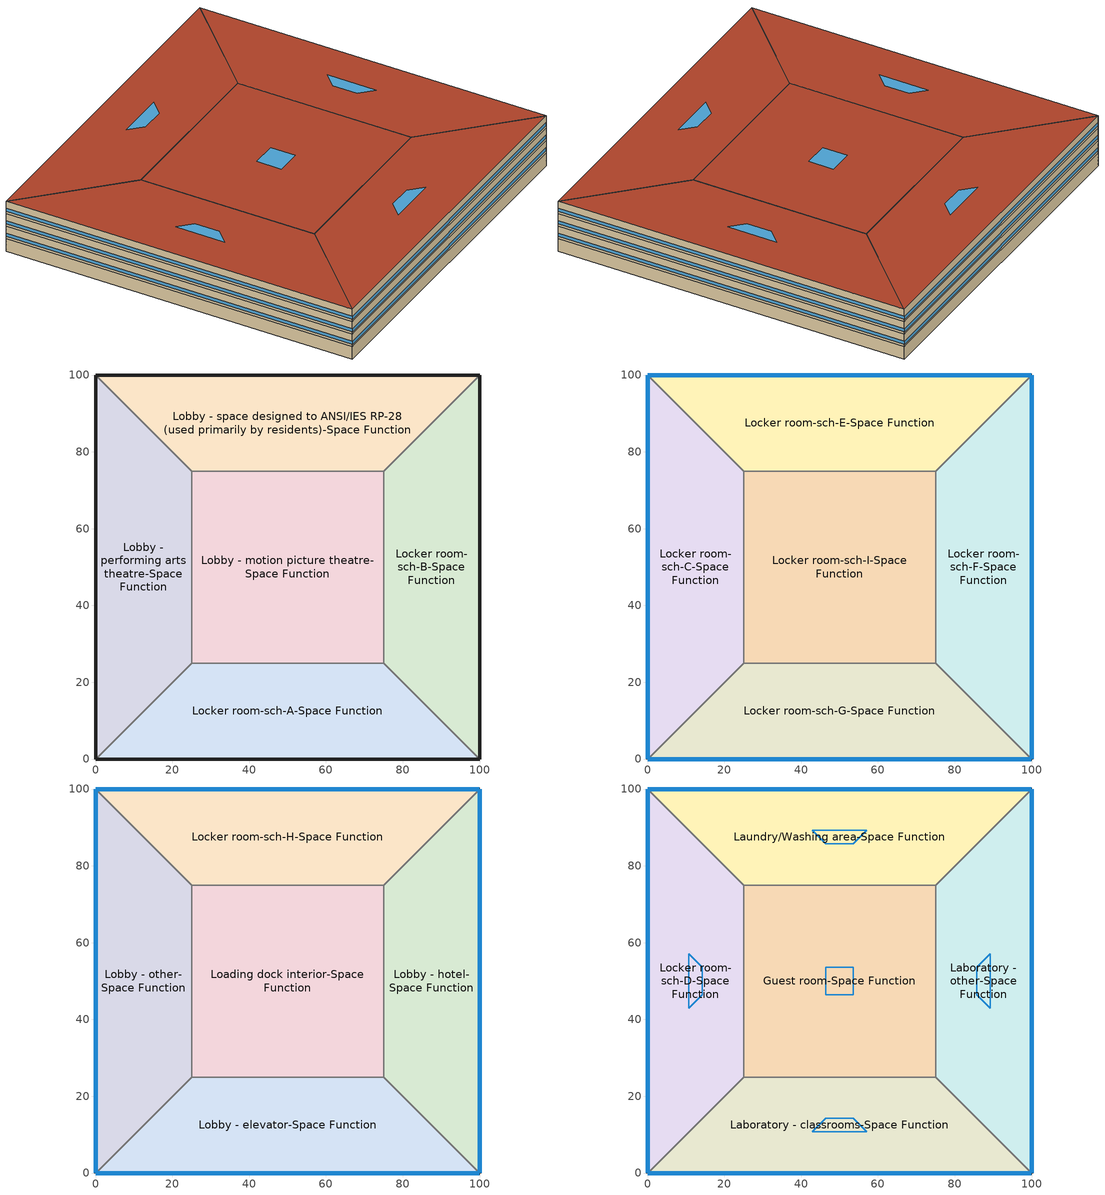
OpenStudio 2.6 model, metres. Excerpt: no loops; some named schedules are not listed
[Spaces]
Lobby - performing arts theatre-Space Function
 floor ground: 0,0 0,100 25,75 25,25 z0
 wall ground: 0,100 0,0 z0:3.8
 wall to Lobby - space designed to ANSI/IES RP-28 (used primarily by residents)-Space Function: 25,75 0,100 z0:3.8
 wall to Lobby - motion picture theatre-Space Function: 25,25 25,75 z0:3.8
 wall to Locker room-sch-A-Space Function: 0,0 25,25 z0:3.8
Lobby - space designed to ANSI/IES RP-28 (used primarily by residents)-Space Function
 floor ground: 0,100 100,100 75,75 25,75 z0
 wall ground: 100,100 0,100 z0:3.8
 wall to Locker room-sch-B-Space Function: 75,75 100,100 z0:3.8
 wall to Lobby - motion picture theatre-Space Function: 25,75 75,75 z0:3.8
Locker room-sch-B-Space Function
 floor ground: 100,100 100,0 75,25 75,75 z0
 wall ground: 100,0 100,100 z0:3.8
 wall to Locker room-sch-A-Space Function: 75,25 100,0 z0:3.8
 wall to Lobby - motion picture theatre-Space Function: 75,75 75,25 z0:3.8
Locker room-sch-A-Space Function
 floor ground: 100,0 0,0 25,25 75,25 z0
 wall ground: 0,0 100,0 z0:3.8
 wall to Lobby - motion picture theatre-Space Function: 75,25 25,25 z0:3.8
Lobby - motion picture theatre-Space Function
 floor ground: 25,25 25,75 75,75 75,25 z0
Locker room-sch-C-Space Function
 floor to Lobby - performing arts theatre-Space Function: 0,0 0,100 25,75 25,25 z3.8
 wall outside: 0,100 0,0 z3.8:7.6
 wall to Locker room-sch-E-Space Function: 25,75 0,100 z3.8:7.6
 wall to Locker room-sch-I-Space Function: 25,25 25,75 z3.8:7.6
 wall to Locker room-sch-G-Space Function: 0,0 25,25 z3.8:7.6
 window: 0,99.97 0,0.03 z4.56:5.51
Locker room-sch-E-Space Function
 floor to Lobby - space designed to ANSI/IES RP-28 (used primarily by residents)-Space Function: 0,100 100,100 75,75 25,75 z3.8
 wall outside: 100,100 0,100 z3.8:7.6
 wall to Locker room-sch-F-Space Function: 75,75 100,100 z3.8:7.6
 wall to Locker room-sch-I-Space Function: 25,75 75,75 z3.8:7.6
 window: 99.97,100 0.03,100 z4.56:5.51
Locker room-sch-F-Space Function
 floor to Locker room-sch-B-Space Function: 100,100 100,0 75,25 75,75 z3.8
 wall outside: 100,0 100,100 z3.8:7.6
 wall to Locker room-sch-G-Space Function: 75,25 100,0 z3.8:7.6
 wall to Locker room-sch-I-Space Function: 75,75 75,25 z3.8:7.6
 window: 100,0.03 100,99.97 z4.56:5.51
Locker room-sch-G-Space Function
 floor to Locker room-sch-A-Space Function: 100,0 0,0 25,25 75,25 z3.8
 wall outside: 0,0 100,0 z3.8:7.6
 wall to Locker room-sch-I-Space Function: 75,25 25,25 z3.8:7.6
 window: 0.03,0 99.97,0 z4.56:5.51
Locker room-sch-I-Space Function
 floor to Lobby - motion picture theatre-Space Function: 25,25 25,75 75,75 75,25 z3.8
Lobby - other-Space Function
 floor to Locker room-sch-C-Space Function: 0,0 0,100 25,75 25,25 z7.6
 wall outside: 0,100 0,0 z7.6:11.4
 wall to Locker room-sch-H-Space Function: 25,75 0,100 z7.6:11.4
 wall to Loading dock interior-Space Function: 25,25 25,75 z7.6:11.4
 wall to Lobby - elevator-Space Function: 0,0 25,25 z7.6:11.4
 window: 0,99.97 0,0.03 z8.36:9.31
Locker room-sch-H-Space Function
 floor to Locker room-sch-E-Space Function: 0,100 100,100 75,75 25,75 z7.6
 wall outside: 100,100 0,100 z7.6:11.4
 wall to Lobby - hotel-Space Function: 75,75 100,100 z7.6:11.4
 wall to Loading dock interior-Space Function: 25,75 75,75 z7.6:11.4
 window: 99.97,100 0.03,100 z8.36:9.31
Lobby - hotel-Space Function
 floor to Locker room-sch-F-Space Function: 100,100 100,0 75,25 75,75 z7.6
 wall outside: 100,0 100,100 z7.6:11.4
 wall to Lobby - elevator-Space Function: 75,25 100,0 z7.6:11.4
 wall to Loading dock interior-Space Function: 75,75 75,25 z7.6:11.4
 window: 100,0.03 100,99.97 z8.36:9.31
Lobby - elevator-Space Function
 floor to Locker room-sch-G-Space Function: 100,0 0,0 25,25 75,25 z7.6
 wall outside: 0,0 100,0 z7.6:11.4
 wall to Loading dock interior-Space Function: 75,25 25,25 z7.6:11.4
 window: 0.03,0 99.97,0 z8.36:9.31
Loading dock interior-Space Function
 floor to Locker room-sch-I-Space Function: 25,25 25,75 75,75 75,25 z7.6
Locker room-sch-D-Space Function
 floor to Lobby - other-Space Function: 0,0 0,100 25,75 25,25 z11.4
 wall outside: 0,100 0,0 z11.4:15.2
 wall to Laundry/Washing area-Space Function: 25,75 0,100 z11.4:15.2
 wall to Guest room-Space Function: 25,25 25,75 z11.4:15.2
 wall to Laboratory - classrooms-Space Function: 0,0 25,25 z11.4:15.2
 window: 0,99.97 0,0.03 z12.16:13.11
 roof outside: 25,25 25,75 0,100 0,0 z15.2
 skylight: 14.27,46.46 14.27,53.54 10.73,57.07 10.73,42.93 z15.2
Laundry/Washing area-Space Function
 floor to Locker room-sch-H-Space Function: 0,100 100,100 75,75 25,75 z11.4
 wall outside: 100,100 0,100 z11.4:15.2
 wall to Laboratory - other-Space Function: 75,75 100,100 z11.4:15.2
 wall to Guest room-Space Function: 25,75 75,75 z11.4:15.2
 window: 99.97,100 0.03,100 z12.16:13.11
 roof outside: 25,75 75,75 100,100 0,100 z15.2
 skylight: 46.46,85.73 53.54,85.73 57.07,89.27 42.93,89.27 z15.2
Laboratory - other-Space Function
 floor to Lobby - hotel-Space Function: 100,100 100,0 75,25 75,75 z11.4
 wall outside: 100,0 100,100 z11.4:15.2
 wall to Laboratory - classrooms-Space Function: 75,25 100,0 z11.4:15.2
 wall to Guest room-Space Function: 75,75 75,25 z11.4:15.2
 window: 100,0.03 100,99.97 z12.16:13.11
 roof outside: 75,75 75,25 100,0 100,100 z15.2
 skylight: 85.73,53.54 85.73,46.46 89.27,42.93 89.27,57.07 z15.2
Laboratory - classrooms-Space Function
 floor to Lobby - elevator-Space Function: 100,0 0,0 25,25 75,25 z11.4
 wall outside: 0,0 100,0 z11.4:15.2
 wall to Guest room-Space Function: 75,25 25,25 z11.4:15.2
 window: 0.03,0 99.97,0 z12.16:13.11
 roof outside: 75,25 25,25 0,0 100,0 z15.2
 skylight: 53.54,14.27 46.46,14.27 42.93,10.73 57.07,10.73 z15.2
Guest room-Space Function
 floor to Loading dock interior-Space Function: 25,25 25,75 75,75 75,25 z11.4
 roof outside: 75,25 75,75 25,75 25,25 z15.2
 skylight: 53.54,46.46 53.54,53.54 46.46,53.54 46.46,46.46 z15.2
[Building]
Building 1: Default Construction Set=BTAP-Mass at hdd = 6250.0; Standards Number of Stories=4; Standards Number of Above Ground Stories=4; Standards Building Type=NECB2017_unknown
[Site]
Fort McMurray AP_AB_CAN: Latitude {deg}=56.653; Longitude {deg}=-111.223; Time Zone {hr}=-7; Elevation {m}=369.1
[Site:WaterMainsTemperature]
Calculation Method=Correlation; Annual Average Outdoor Air Temperature {C}=1.875; Maximum Difference In Monthly Average Outdoor Air Temperatures {deltaC}=34.4
[SizingPeriod:DesignDay] Barometric Pressure {Pa}=96969; Sky Clearness=0; Rain Indicator=0; Snow Indicator=0; Day of Month=21; Daylight Saving Time Indicator=0; Humidity Indicating Type=Wetbulb; Dry-Bulb Temperature Range Modifier Type=DefaultMultipliers
Name | Maximum Dry-Bulb Temperature {C} | Daily Dry-Bulb Temperature Range {deltaC} | Humidity Indicating Conditions at Maximum Dry-Bulb | Wind Speed {m/s} | Wind Direction {deg} | Month | Day Type | Solar Model Indicator | ASHRAE Taub | ASHRAE Taud
Fort McMurray AP Ann Htg 99.6% Condns DB | -36.2 | 0 | -36.2 | 1 | 90 | 1 | WinterDesignDay | ASHRAEClearSky
Fort McMurray AP Ann Clg .4% Condns DB=>MWB | 28.9 | 12.4 | 17.8 | 3.7 | 250 | 7 | SummerDesignDay | ASHRAETau | 0.377 | 2.403
[Site:GroundTemperature:BuildingSurface]
19.527, 19.502, 19.536, 19.598, 20.002, 21.64, 22.225, 22.375, 21.449, 20.121, 19.802, 19.633
[Material:NoMass] Roughness=Smooth; Thermal Absorptance=0.9; Solar Absorptance=0.7
Name | Thermal Resistance {m2-K/W} | Visible Absorptance
Typical Carpet Pad; Typical Carpet Pad 1 | 0.21648 | 0.8
Typical Insulation 1 | 5.91238 | 0.7
Typical Insulation 2 | 4.49096 | 0.7
Typical Insulation 3 | 7.24636 | 0.7
Typical Carpet Pad 2 | 1.25503 | 0.8
Typical Carpet Pad 3; Typical Carpet Pad 4 | 3.45515 | 0.8
Typical Insulation 4 | 0.526298 | 0.7
Typical Insulation 5 | 0.526316 | 0.7
[Material]
Name | Roughness | Thickness {m} | Conductivity {W/m-K} | Density {kg/m3} | Specific Heat {J/kg-K} | Thermal Absorptance | Solar Absorptance | Visible Absorptance
G05 25mm wood | MediumSmooth | 0.0254 | 0.15 | 608 | 1630 | 0.9 | 0.5 | 0.5
100mm Normalweight concrete floor 1 | MediumSmooth | 0.1016 | 2.31 | 2322 | 832
G01 13mm gypsum board 1 | Smooth | 0.0127 | 0.16 | 800 | 1090 | 0.9 | 0.7 | 0.5
4 in. Normalweight Concrete Floor 1 | MediumRough | 0.1016 | 2.31 | 2322 | 832 | 0.9 | 0.7 | 0.7
1IN Stucco 1 | Smooth | 0.0253 | 0.6918 | 1858 | 837 | 0.9 | 0.7 | 0.92
8IN CONCRETE HW RefBldg 1 | Rough | 0.2032 | 1.311 | 2240 | 836.8 | 0.9 | 0.7 | 0.7
1/2IN Gypsum 1 | Smooth | 0.0127 | 0.16 | 784.9 | 830 | 0.9 | 0.4 | 0.4
Metal Roof Surface 1; F08 Metal surface 1 | Smooth | 0.0008 | 45.28 | 7824 | 500 | 0.9 | 0.7 | 0.7
6 in. Normalweight Concrete Floor 1; 6 in. Normalweight Concrete Floor 2; 6 in. Normalweight Concrete Floor 3 | MediumRough | 0.1524 | 2.31 | 2322 | 832 | 0.9 | 0.7 | 0.7
[Construction]
BTAP-Int-Partition; BTAP-Int-Door: G05 25mm wood
BTAP-Int-Floor: 100mm Normalweight concrete floor 1, Typical Carpet Pad
BTAP-Int-Wall: G01 13mm gypsum board 1, G01 13mm gypsum board 1
BTAP-Int-Ceiling: Typical Carpet Pad, 100mm Normalweight concrete floor 1
BTAP-Int-Window: SimpleGlazing
BTAP-Ext-Floor-Mass:U-0.162: Typical Insulation 1, 4 in. Normalweight Concrete Floor 1, Typical Carpet Pad 1
BTAP-Ext-Wall-Mass:U-0.21: 1IN Stucco 1, 8IN CONCRETE HW RefBldg 1, Typical Insulation 2, 1/2IN Gypsum 1
BTAP-Ext-Roof-Metal:U-0.138: Metal Roof Surface 1, Typical Insulation 3
BTAP-Grnd-Floor-Mass:U-0.757: 6 in. Normalweight Concrete Floor 1, Typical Carpet Pad 2
BTAP-Grnd-Wall-Mass:U-0.284: 6 in. Normalweight Concrete Floor 2, Typical Carpet Pad 3
BTAP-Grnd-Roof-Mass:U-0.284: 6 in. Normalweight Concrete Floor 3, Typical Carpet Pad 4
BTAP-Ext-FixedWindow:U=0.190 SHGC=0.600; BTAP-Ext-GlassDoors:U=0.190 SHGC=0.600; BTAP-Ext-Skylights:U=0.190 SHGC=0.600; BTAP-Ext-DaylightDomes:U=0.190 SHGC=0.600; BTAP-Ext-DaylightDiffuser:U=0.190 SHGC=0.600: SimpleGlazing:U=0.190 SHGC=0.600
BTAP-Ext-Door:U-1.9000000000000001: F08 Metal surface 1, Typical Insulation 4
BTAP-Ext-OverHeadDoor:U-1.9000000000000001: Typical Insulation 5
[DefaultConstructionSet]
BTAP-Mass at hdd = 6250.0: Default Exterior Surface Constructions=BTAP-Mass at hdd = 6250.0; Default Interior Surface Constructions=Default Surface Constructions 2; Default Ground Contact Surface Constructions=BTAP-Mass at hdd = 6250.0 1; Default Exterior SubSurface Constructions=BTAP-Mass at hdd = 6250.0; Default Interior SubSurface Constructions=Default Sub Surface Constructions 2; Interior Partition Construction=BTAP-Int-Partition
[DefaultSurfaceConstructions]
Name | Floor Construction | Wall Construction | Roof Ceiling Construction
Default Surface Constructions 2 | BTAP-Int-Floor | BTAP-Int-Wall | BTAP-Int-Ceiling
BTAP-Mass at hdd = 6250.0 | BTAP-Ext-Floor-Mass:U-0.162 | BTAP-Ext-Wall-Mass:U-0.21 | BTAP-Ext-Roof-Metal:U-0.138
BTAP-Mass at hdd = 6250.0 1 | BTAP-Grnd-Floor-Mass:U-0.757 | BTAP-Grnd-Wall-Mass:U-0.284 | BTAP-Grnd-Roof-Mass:U-0.284
[DefaultSubSurfaceConstructions]
Name | Fixed Window Construction | Operable Window Construction | Door Construction | Glass Door Construction | Overhead Door Construction | Skylight Construction | Tubular Daylight Dome Construction | Tubular Daylight Diffuser Construction
Default Sub Surface Constructions 2 | BTAP-Int-Window | BTAP-Int-Window | BTAP-Int-Door
BTAP-Mass at hdd = 6250.0 | BTAP-Ext-FixedWindow:U=0.190 SHGC=0.600 | BTAP-Ext-FixedWindow:U=0.190 SHGC=0.600 | BTAP-Ext-Door:U-1.9000000000000001 | BTAP-Ext-GlassDoors:U=0.190 SHGC=0.600 | BTAP-Ext-OverHeadDoor:U-1.9000000000000001 | BTAP-Ext-Skylights:U=0.190 SHGC=0.600 | BTAP-Ext-DaylightDomes:U=0.190 SHGC=0.600 | BTAP-Ext-DaylightDiffuser:U=0.190 SHGC=0.600
[WindowMaterial:SimpleGlazingSystem] Solar Heat Gain Coefficient=0.6; Visible Transmittance=0.21
Name | U-Factor {W/m2-K}
SimpleGlazing | 2.2
SimpleGlazing:U=0.190 SHGC=0.600 | 1.9
[BuildingStory] Nominal Floor to Floor Height {m}=3.8
Name | Nominal Z Coordinate {m}
Story 1 | 0
Story 2 | 3.8
Story 3 | 7.6
Story 4 | 11.4
[Space]
Name | Space Type | Building Story | Thermal Zone
Lobby - performing arts theatre-Space Function | Space Function Lobby - performing arts theatre | Story 1 | Sp-Lobby - performing arts theatre-Space Function Sys-3 Flr-1 Sch-C HPlcmt-west ZN
Lobby - space designed to ANSI/IES RP-28 (used primarily by residents)-Space Function | Space Function Lobby - space designed to ANSI/IES RP-28 (used primarily by residents) | Story 1 | Sp-Lobby - space designed to ANSI/IES RP-28 (used primarily by residents)-Space Function Sys-3 Flr-1 Sch-B HPlcmt-north ZN
Locker room-sch-B-Space Function | Space Function Locker room-sch-B | Story 1 | Sp-Locker room-sch-B-Space Function Sys-6 Flr-1 Sch-B HPlcmt-east ZN
Locker room-sch-A-Space Function | Space Function Locker room-sch-A | Story 1 | Sp-Locker room-sch-A-Space Function Sys-6 Flr-1 Sch-A HPlcmt-south ZN
Lobby - motion picture theatre-Space Function | Space Function Lobby - motion picture theatre | Story 1 | Sp-Lobby - motion picture theatre-Space Function Sys-3 Flr-1 Sch-C HPlcmt-core ZN
Locker room-sch-C-Space Function | Space Function Locker room-sch-C | Story 2 | Sp-Locker room-sch-C-Space Function Sys-6 Flr-2 Sch-C HPlcmt-west ZN
Locker room-sch-E-Space Function | Space Function Locker room-sch-E | Story 2 | Sp-Locker room-sch-E-Space Function Sys-6 Flr-2 Sch-E HPlcmt-north ZN
Locker room-sch-F-Space Function | Space Function Locker room-sch-F | Story 2 | Sp-Locker room-sch-F-Space Function Sys-6 Flr-2 Sch-F HPlcmt-east ZN
Locker room-sch-G-Space Function | Space Function Locker room-sch-G | Story 2 | Sp-Locker room-sch-G-Space Function Sys-6 Flr-2 Sch-G HPlcmt-south ZN
Locker room-sch-I-Space Function | Space Function Locker room-sch-I | Story 2 | Sp-Locker room-sch-I-Space Function Sys-6 Flr-2 Sch-I HPlcmt-core ZN
Lobby - other-Space Function | Space Function Lobby - other | Story 3 | Sp-Lobby - other-Space Function Sys-3 Flr-3 Sch-C HPlcmt-west ZN
Locker room-sch-H-Space Function | Space Function Locker room-sch-H | Story 3 | Sp-Locker room-sch-H-Space Function Sys-6 Flr-3 Sch-H HPlcmt-north ZN
Lobby - hotel-Space Function | Space Function Lobby - hotel | Story 3 | Sp-Lobby - hotel-Space Function Sys-3 Flr-3 Sch-H HPlcmt-east ZN
Lobby - elevator-Space Function | Space Function Lobby - elevator | Story 3 | Sp-Lobby - elevator-Space Function Sys-3 Flr-3 Sch-C HPlcmt-south ZN
Loading dock interior-Space Function | Space Function Loading dock interior | Story 3 | Sp-Loading dock interior-Space Function Sys-4 Flr-3 Sch-H HPlcmt-core ZN
Locker room-sch-D-Space Function | Space Function Locker room-sch-D | Story 4 | Sp-Locker room-sch-D-Space Function Sys-6 Flr-4 Sch-D HPlcmt-west ZN
Laundry/Washing area-Space Function | Space Function Laundry/Washing area | Story 4 | Sp-Laundry/Washing area-Space Function Sys-3 Flr-4 Sch-C HPlcmt-north ZN
Laboratory - other-Space Function | Space Function Laboratory - other | Story 4 | Sp-Laboratory - other-Space Function Sys-3 Flr-4 Sch-A HPlcmt-east ZN
Laboratory - classrooms-Space Function | Space Function Laboratory - classrooms | Story 4 | Sp-Laboratory - classrooms-Space Function Sys-3 Flr-4 Sch-D HPlcmt-south ZN
Guest room-Space Function | Space Function Guest room | Story 4 | Sp-Guest room-Space Function Sys-1 Flr-4 Sch-F HPlcmt-core ZN
[SpaceType] Standards Building Type=Space Function
Name | Default Schedule Set | Design Specification Outdoor Air Object | Standards Space Type
Space Function Guest room | Space Function Guest room Schedule Set | Space Function Guest room Ventilation | Guest room
Space Function Laboratory - classrooms | Space Function Laboratory - classrooms Schedule Set | Space Function Laboratory - classrooms Ventilation | Laboratory - classrooms
Space Function Laboratory - other | Space Function Laboratory - other Schedule Set | Space Function Laboratory - other Ventilation | Laboratory - other
Space Function Laundry/Washing area | Space Function Laundry/Washing area Schedule Set | Space Function Laundry/Washing area Ventilation | Laundry/Washing area
Space Function Loading dock interior | Space Function Loading dock interior Schedule Set | Space Function Loading dock interior Ventilation | Loading dock interior
Space Function Lobby - elevator | Space Function Lobby - elevator Schedule Set | Space Function Lobby - elevator Ventilation | Lobby - elevator
Space Function Lobby - hotel | Space Function Lobby - hotel Schedule Set | Space Function Lobby - hotel Ventilation | Lobby - hotel
Space Function Lobby - motion picture theatre | Space Function Lobby - motion picture theatre Schedule Set | Space Function Lobby - motion picture theatre Ventilation | Lobby - motion picture theatre
Space Function Lobby - performing arts theatre | Space Function Lobby - performing arts theatre Schedule Set | Space Function Lobby - performing arts theatre Ventilation | Lobby - performing arts theatre
Space Function Lobby - space designed to ANSI/IES RP-28 (used primarily by residents) | Space Function Lobby - space designed to ANSI/IES RP-28 (used primarily by residents) Schedule Set | Space Function Lobby - space designed to ANSI/IES RP-28 (used primarily by residents) Ventilation | Lobby - space designed to ANSI/IES RP-28 (used primarily by residents)
Space Function Lobby - other | Space Function Lobby - other Schedule Set | Space Function Lobby - other Ventilation | Lobby - other
Space Function Locker room-sch-A | Space Function Locker room-sch-A Schedule Set | Space Function Locker room-sch-A Ventilation | Locker room-sch-A
Space Function Locker room-sch-B | Space Function Locker room-sch-B Schedule Set | Space Function Locker room-sch-B Ventilation | Locker room-sch-B
Space Function Locker room-sch-C | Space Function Locker room-sch-C Schedule Set | Space Function Locker room-sch-C Ventilation | Locker room-sch-C
Space Function Locker room-sch-D | Space Function Locker room-sch-D Schedule Set | Space Function Locker room-sch-D Ventilation | Locker room-sch-D
Space Function Locker room-sch-E | Space Function Locker room-sch-E Schedule Set | Space Function Locker room-sch-E Ventilation | Locker room-sch-E
Space Function Locker room-sch-F | Space Function Locker room-sch-F Schedule Set | Space Function Locker room-sch-F Ventilation | Locker room-sch-F
Space Function Locker room-sch-G | Space Function Locker room-sch-G Schedule Set | Space Function Locker room-sch-G Ventilation | Locker room-sch-G
Space Function Locker room-sch-H | Space Function Locker room-sch-H Schedule Set | Space Function Locker room-sch-H Ventilation | Locker room-sch-H
Space Function Locker room-sch-I | Space Function Locker room-sch-I Schedule Set | Space Function Locker room-sch-I Ventilation | Locker room-sch-I
[People:Definition] Number of People Calculation Method=People/Area; Fraction Radiant=0.3
Name | People per Space Floor Area {person/m2}
Space Function Guest room People Definition | 0.0400145
Space Function Laboratory - classrooms People Definition; Space Function Laboratory - other People Definition; Space Function Laundry/Washing area People Definition | 0.0500182
Space Function Loading dock interior People Definition | 0.00200073
Space Function Lobby - elevator People Definition; Space Function Lobby - hotel People Definition; Space Function Lobby - motion picture theatre People Definition; Space Function Lobby - other People Definition; Space Function Lobby - performing arts theatre People Definition; Space Function Lobby - space designed to ANSI/IES RP-28 (used primarily by residents) People Definition; Space Function Locker room-sch-A People Definition; Space Function Locker room-sch-B People Definition; Space Function Locker room-sch-C People Definition; Space Function Locker room-sch-D People Definition; Space Function Locker room-sch-E People Definition; Space Function Locker room-sch-F People Definition; Space Function Locker room-sch-G People Definition; Space Function Locker room-sch-H People Definition; Space Function Locker room-sch-I People Definition | 0.100036
[People] Work Efficiency Schedule=Work Efficiency Schedule; Clothing Insulation Schedule=Clothing Schedule; Air Velocity Schedule=Air Velocity Schedule; Multiplier=1
Name | People Definition | Space or SpaceType
Space Function Guest room People | Space Function Guest room People Definition | Space Function Guest room
Space Function Laboratory - classrooms People | Space Function Laboratory - classrooms People Definition | Space Function Laboratory - classrooms
Space Function Laboratory - other People | Space Function Laboratory - other People Definition | Space Function Laboratory - other
Space Function Laundry/Washing area People | Space Function Laundry/Washing area People Definition | Space Function Laundry/Washing area
Space Function Loading dock interior People | Space Function Loading dock interior People Definition | Space Function Loading dock interior
Space Function Lobby - elevator People | Space Function Lobby - elevator People Definition | Space Function Lobby - elevator
Space Function Lobby - hotel People | Space Function Lobby - hotel People Definition | Space Function Lobby - hotel
Space Function Lobby - motion picture theatre People | Space Function Lobby - motion picture theatre People Definition | Space Function Lobby - motion picture theatre
Space Function Lobby - other People | Space Function Lobby - other People Definition | Space Function Lobby - other
Space Function Lobby - performing arts theatre People | Space Function Lobby - performing arts theatre People Definition | Space Function Lobby - performing arts theatre
Space Function Lobby - space designed to ANSI/IES RP-28 (used primarily by residents) People | Space Function Lobby - space designed to ANSI/IES RP-28 (used primarily by residents) People Definition | Space Function Lobby - space designed to ANSI/IES RP-28 (used primarily by residents)
Space Function Locker room-sch-A People | Space Function Locker room-sch-A People Definition | Space Function Locker room-sch-A
Space Function Locker room-sch-B People | Space Function Locker room-sch-B People Definition | Space Function Locker room-sch-B
Space Function Locker room-sch-C People | Space Function Locker room-sch-C People Definition | Space Function Locker room-sch-C
Space Function Locker room-sch-D People | Space Function Locker room-sch-D People Definition | Space Function Locker room-sch-D
Space Function Locker room-sch-E People | Space Function Locker room-sch-E People Definition | Space Function Locker room-sch-E
Space Function Locker room-sch-F People | Space Function Locker room-sch-F People Definition | Space Function Locker room-sch-F
Space Function Locker room-sch-G People | Space Function Locker room-sch-G People Definition | Space Function Locker room-sch-G
Space Function Locker room-sch-H People | Space Function Locker room-sch-H People Definition | Space Function Locker room-sch-H
Space Function Locker room-sch-I People | Space Function Locker room-sch-I People Definition | Space Function Locker room-sch-I
[Lights:Definition] Design Level Calculation Method=Watts/Area; Fraction Radiant=0.5; Fraction Visible=0.2
Name | Watts per Space Floor Area {W/m2}
Space Function Guest room Lights Definition | 8.29993
Space Function Laboratory - classrooms Lights Definition | 12.8999
Space Function Laboratory - other Lights Definition | 15.5999
Space Function Laundry/Washing area Lights Definition | 4.59996
Space Function Loading dock interior Lights Definition | 6.19995
Space Function Lobby - elevator Lights Definition | 7.29994
Space Function Lobby - hotel Lights Definition | 11.3999
Space Function Lobby - motion picture theatre Lights Definition | 4.79996
Space Function Lobby - other Lights Definition | 10.7999
Space Function Lobby - performing arts theatre Lights Definition | 18.2998
Space Function Lobby - space designed to ANSI/IES RP-28 (used primarily by residents) Lights Definition | 21.7998
Space Function Locker room-sch-A Lights Definition; Space Function Locker room-sch-B Lights Definition; Space Function Locker room-sch-C Lights Definition; Space Function Locker room-sch-D Lights Definition; Space Function Locker room-sch-E Lights Definition; Space Function Locker room-sch-F Lights Definition; Space Function Locker room-sch-G Lights Definition; Space Function Locker room-sch-H Lights Definition; Space Function Locker room-sch-I Lights Definition | 5.19996
[Lights] Fraction Replaceable=1
Name | Lights Definition | Space or SpaceType
Space Function Guest room Lights | Space Function Guest room Lights Definition | Space Function Guest room
Space Function Laboratory - classrooms Lights | Space Function Laboratory - classrooms Lights Definition | Space Function Laboratory - classrooms
Space Function Laboratory - other Lights | Space Function Laboratory - other Lights Definition | Space Function Laboratory - other
Space Function Laundry/Washing area Lights | Space Function Laundry/Washing area Lights Definition | Space Function Laundry/Washing area
Space Function Loading dock interior Lights | Space Function Loading dock interior Lights Definition | Space Function Loading dock interior
Space Function Lobby - elevator Lights | Space Function Lobby - elevator Lights Definition | Space Function Lobby - elevator
Space Function Lobby - hotel Lights | Space Function Lobby - hotel Lights Definition | Space Function Lobby - hotel
Space Function Lobby - motion picture theatre Lights | Space Function Lobby - motion picture theatre Lights Definition | Space Function Lobby - motion picture theatre
Space Function Lobby - other Lights | Space Function Lobby - other Lights Definition | Space Function Lobby - other
Space Function Lobby - performing arts theatre Lights | Space Function Lobby - performing arts theatre Lights Definition | Space Function Lobby - performing arts theatre
Space Function Lobby - space designed to ANSI/IES RP-28 (used primarily by residents) Lights | Space Function Lobby - space designed to ANSI/IES RP-28 (used primarily by residents) Lights Definition | Space Function Lobby - space designed to ANSI/IES RP-28 (used primarily by residents)
Space Function Locker room-sch-A Lights | Space Function Locker room-sch-A Lights Definition | Space Function Locker room-sch-A
Space Function Locker room-sch-B Lights | Space Function Locker room-sch-B Lights Definition | Space Function Locker room-sch-B
Space Function Locker room-sch-C Lights | Space Function Locker room-sch-C Lights Definition | Space Function Locker room-sch-C
Space Function Locker room-sch-D Lights | Space Function Locker room-sch-D Lights Definition | Space Function Locker room-sch-D
Space Function Locker room-sch-E Lights | Space Function Locker room-sch-E Lights Definition | Space Function Locker room-sch-E
Space Function Locker room-sch-F Lights | Space Function Locker room-sch-F Lights Definition | Space Function Locker room-sch-F
Space Function Locker room-sch-G Lights | Space Function Locker room-sch-G Lights Definition | Space Function Locker room-sch-G
Space Function Locker room-sch-H Lights | Space Function Locker room-sch-H Lights Definition | Space Function Locker room-sch-H
Space Function Locker room-sch-I Lights | Space Function Locker room-sch-I Lights Definition | Space Function Locker room-sch-I
[ElectricEquipment:Definition] Design Level Calculation Method=Watts/Area; Fraction Radiant=0.5
Name | Watts per Space Floor Area {W/m2}
Space Function Guest room Elec Equip Definition; Space Function Lobby - hotel Elec Equip Definition; Space Function Lobby - space designed to ANSI/IES RP-28 (used primarily by residents) Elec Equip Definition; Space Function Locker room-sch-A Elec Equip Definition; Space Function Locker room-sch-B Elec Equip Definition; Space Function Locker room-sch-C Elec Equip Definition; Space Function Locker room-sch-D Elec Equip Definition; Space Function Locker room-sch-E Elec Equip Definition; Space Function Locker room-sch-F Elec Equip Definition; Space Function Locker room-sch-G Elec Equip Definition; Space Function Locker room-sch-H Elec Equip Definition; Space Function Locker room-sch-I Elec Equip Definition | 2.50091
Space Function Laboratory - classrooms Elec Equip Definition; Space Function Laboratory - other Elec Equip Definition | 10.0036
Space Function Laundry/Washing area Elec Equip Definition | 20.0073
Space Function Lobby - elevator Elec Equip Definition; Space Function Lobby - motion picture theatre Elec Equip Definition; Space Function Lobby - other Elec Equip Definition; Space Function Lobby - performing arts theatre Elec Equip Definition | 1.00036
[ElectricEquipment]
Name | Electric Equipment Definition | Space or SpaceType
Space Function Guest room Elec Equip | Space Function Guest room Elec Equip Definition | Space Function Guest room
Space Function Laboratory - classrooms Elec Equip | Space Function Laboratory - classrooms Elec Equip Definition | Space Function Laboratory - classrooms
Space Function Laboratory - other Elec Equip | Space Function Laboratory - other Elec Equip Definition | Space Function Laboratory - other
Space Function Laundry/Washing area Elec Equip | Space Function Laundry/Washing area Elec Equip Definition | Space Function Laundry/Washing area
Space Function Lobby - elevator Elec Equip | Space Function Lobby - elevator Elec Equip Definition | Space Function Lobby - elevator
Space Function Lobby - hotel Elec Equip | Space Function Lobby - hotel Elec Equip Definition | Space Function Lobby - hotel
Space Function Lobby - motion picture theatre Elec Equip | Space Function Lobby - motion picture theatre Elec Equip Definition | Space Function Lobby - motion picture theatre
Space Function Lobby - other Elec Equip | Space Function Lobby - other Elec Equip Definition | Space Function Lobby - other
Space Function Lobby - performing arts theatre Elec Equip | Space Function Lobby - performing arts theatre Elec Equip Definition | Space Function Lobby - performing arts theatre
Space Function Lobby - space designed to ANSI/IES RP-28 (used primarily by residents) Elec Equip | Space Function Lobby - space designed to ANSI/IES RP-28 (used primarily by residents) Elec Equip Definition | Space Function Lobby - space designed to ANSI/IES RP-28 (used primarily by residents)
Space Function Locker room-sch-A Elec Equip | Space Function Locker room-sch-A Elec Equip Definition | Space Function Locker room-sch-A
Space Function Locker room-sch-B Elec Equip | Space Function Locker room-sch-B Elec Equip Definition | Space Function Locker room-sch-B
Space Function Locker room-sch-C Elec Equip | Space Function Locker room-sch-C Elec Equip Definition | Space Function Locker room-sch-C
Space Function Locker room-sch-D Elec Equip | Space Function Locker room-sch-D Elec Equip Definition | Space Function Locker room-sch-D
Space Function Locker room-sch-E Elec Equip | Space Function Locker room-sch-E Elec Equip Definition | Space Function Locker room-sch-E
Space Function Locker room-sch-F Elec Equip | Space Function Locker room-sch-F Elec Equip Definition | Space Function Locker room-sch-F
Space Function Locker room-sch-G Elec Equip | Space Function Locker room-sch-G Elec Equip Definition | Space Function Locker room-sch-G
Space Function Locker room-sch-H Elec Equip | Space Function Locker room-sch-H Elec Equip Definition | Space Function Locker room-sch-H
Space Function Locker room-sch-I Elec Equip | Space Function Locker room-sch-I Elec Equip Definition | Space Function Locker room-sch-I
[DesignSpecification:OutdoorAir] Outdoor Air Method=Sum; Outdoor Air Flow per Person {m3/s-person}=0; Outdoor Air Flow Rate {m3/s}=0; Outdoor Air Flow Air Changes per Hour {1/hr}=0
Name | Outdoor Air Flow per Floor Area {m3/s-m2}
Space Function Guest room Ventilation | 0.0005588
Space Function Laboratory - classrooms Ventilation; Space Function Laboratory - other Ventilation | 0.0021844
Space Function Laundry/Washing area Ventilation | 0.00084836
Space Function Loading dock interior Ventilation | 0.0007112
Space Function Lobby - elevator Ventilation | 0.00404876
Space Function Lobby - hotel Ventilation | 0.00143764
Space Function Lobby - motion picture theatre Ventilation; Space Function Lobby - other Ventilation; Space Function Lobby - performing arts theatre Ventilation; Space Function Lobby - space designed to ANSI/IES RP-28 (used primarily by residents) Ventilation | 0.0041148
Space Function Locker room-sch-A Ventilation; Space Function Locker room-sch-B Ventilation; Space Function Locker room-sch-C Ventilation; Space Function Locker room-sch-D Ventilation; Space Function Locker room-sch-E Ventilation; Space Function Locker room-sch-F Ventilation; Space Function Locker room-sch-G Ventilation; Space Function Locker room-sch-H Ventilation; Space Function Locker room-sch-I Ventilation | 0.00127
[DefaultScheduleSet] People Activity Level Schedule=NECB-Activity; Infiltration Schedule=Always On
Name | Number of People Schedule | Lighting Schedule | Electric Equipment Schedule
Space Function Guest room Schedule Set; Space Function Locker room-sch-F Schedule Set | NECB-F-Occupancy | NECB-F-Lighting | NECB-F-Electric-Equipment
Space Function Laboratory - classrooms Schedule Set | NECB-D-Occupancy | NECB-D-Occupancy-NECB-D-Lighting-0.4-0.1-0.67-Light Ruleset | NECB-D-Electric-Equipment
Space Function Laboratory - other Schedule Set | NECB-A-Occupancy | NECB-A-Occupancy-NECB-A-Lighting-0.0-0.0-0.67-Light Ruleset | NECB-A-Electric-Equipment
Space Function Laundry/Washing area Schedule Set; Space Function Lobby - elevator Schedule Set; Space Function Lobby - motion picture theatre Schedule Set; Space Function Locker room-sch-C Schedule Set | NECB-C-Occupancy | NECB-C-Lighting | NECB-C-Electric-Equipment
Space Function Loading dock interior Schedule Set; Space Function Locker room-sch-H Schedule Set | NECB-H-Occupancy | NECB-H-Lighting | NECB-H-Electric-Equipment
Space Function Lobby - hotel Schedule Set | NECB-H-Occupancy | NECB-H-Occupancy-NECB-H-Lighting-0.0-0.0-0.67-Light Ruleset | NECB-H-Electric-Equipment
Space Function Lobby - other Schedule Set; Space Function Lobby - performing arts theatre Schedule Set | NECB-C-Occupancy | NECB-C-Occupancy-NECB-C-Lighting-0.0-0.0-0.67-Light Ruleset | NECB-C-Electric-Equipment
Space Function Lobby - space designed to ANSI/IES RP-28 (used primarily by residents) Schedule Set | NECB-B-Occupancy | NECB-B-Occupancy-NECB-B-Lighting-0.0-0.0-0.67-Light Ruleset | NECB-B-Electric-Equipment
Space Function Locker room-sch-A Schedule Set | NECB-A-Occupancy | NECB-A-Lighting | NECB-A-Electric-Equipment
Space Function Locker room-sch-B Schedule Set | NECB-B-Occupancy | NECB-B-Lighting | NECB-B-Electric-Equipment
Space Function Locker room-sch-D Schedule Set | NECB-D-Occupancy | NECB-D-Lighting | NECB-D-Electric-Equipment
Space Function Locker room-sch-E Schedule Set | NECB-E-Occupancy | NECB-E-Lighting | NECB-E-Electric-Equipment
Space Function Locker room-sch-G Schedule Set | NECB-G-Occupancy | NECB-G-Lighting | NECB-G-Electric-Equipment
Space Function Locker room-sch-I Schedule Set | NECB-I-Occupancy | NECB-I-Lighting | NECB-I-Electric-Equipment
[ThermostatSetpoint:DualSetpoint]
Name | Heating Setpoint Temperature Schedule | Cooling Setpoint Temperature Schedule
Space Function Guest room Thermostat 2; Space Function Locker room-sch-F Thermostat 2 | NECB-F-Thermostat Setpoint-Heating | NECB-F-Thermostat Setpoint-Cooling
Space Function Lobby - performing arts theatre Thermostat 2; Space Function Lobby - motion picture theatre Thermostat 2; Space Function Lobby - other Thermostat 2; Space Function Lobby - elevator Thermostat 2; Space Function Laundry/Washing area Thermostat 2; Space Function Locker room-sch-C Thermostat 2 | NECB-C-Thermostat Setpoint-Heating | NECB-C-Thermostat Setpoint-Cooling
Space Function Lobby - space designed to ANSI/IES RP-28 (used primarily by residents) Thermostat 2; Space Function Locker room-sch-B Thermostat 2 | NECB-B-Thermostat Setpoint-Heating | NECB-B-Thermostat Setpoint-Cooling
Space Function Lobby - hotel Thermostat 2; Space Function Loading dock interior Thermostat 2; Space Function Locker room-sch-H Thermostat 2 | NECB-H-Thermostat Setpoint-Heating | NECB-H-Thermostat Setpoint-Cooling
Space Function Laboratory - classrooms Thermostat 2; Space Function Locker room-sch-D Thermostat 2 | NECB-D-Thermostat Setpoint-Heating | NECB-D-Thermostat Setpoint-Cooling
Space Function Laboratory - other Thermostat 2; Space Function Locker room-sch-A Thermostat 2 | NECB-A-Thermostat Setpoint-Heating | NECB-A-Thermostat Setpoint-Cooling
Space Function Locker room-sch-E Thermostat 2 | NECB-E-Thermostat Setpoint-Heating | NECB-E-Thermostat Setpoint-Cooling
Space Function Locker room-sch-G Thermostat 2 | NECB-G-Thermostat Setpoint-Heating | NECB-G-Thermostat Setpoint-Cooling
Space Function Locker room-sch-I Thermostat 2 | NECB-I-Thermostat Setpoint-Heating | NECB-I-Thermostat Setpoint-Cooling
[SpaceInfiltration:DesignFlowRate] Schedule=Always On Discrete; Design Flow Rate Calculation Method=Flow/ExteriorArea; Flow per Exterior Surface Area {m3/s-m2}=0.00025; Constant Term Coefficient=0; Temperature Term Coefficient=0; Velocity Term Coefficient=0.224; Velocity Squared Term Coefficient=0
Name | Space or SpaceType
Guest room-Space Function Infiltration | Guest room-Space Function
Laboratory - classrooms-Space Function Infiltration | Laboratory - classrooms-Space Function
Laboratory - other-Space Function Infiltration | Laboratory - other-Space Function
Laundry/Washing area-Space Function Infiltration | Laundry/Washing area-Space Function
Lobby - elevator-Space Function Infiltration | Lobby - elevator-Space Function
Lobby - hotel-Space Function Infiltration | Lobby - hotel-Space Function
Lobby - other-Space Function Infiltration | Lobby - other-Space Function
Locker room-sch-C-Space Function Infiltration | Locker room-sch-C-Space Function
Locker room-sch-D-Space Function Infiltration | Locker room-sch-D-Space Function
Locker room-sch-E-Space Function Infiltration | Locker room-sch-E-Space Function
Locker room-sch-F-Space Function Infiltration | Locker room-sch-F-Space Function
Locker room-sch-G-Space Function Infiltration | Locker room-sch-G-Space Function
Locker room-sch-H-Space Function Infiltration | Locker room-sch-H-Space Function
[ThermalZone] Use Ideal Air Loads=No
Name | Thermostat
Sp-Guest room-Space Function Sys-1 Flr-4 Sch-F HPlcmt-core ZN | Space Function Guest room Thermostat 2
Sp-Lobby - performing arts theatre-Space Function Sys-3 Flr-1 Sch-C HPlcmt-west ZN | Space Function Lobby - performing arts theatre Thermostat 2
Sp-Lobby - motion picture theatre-Space Function Sys-3 Flr-1 Sch-C HPlcmt-core ZN | Space Function Lobby - motion picture theatre Thermostat 2
Sp-Lobby - space designed to ANSI/IES RP-28 (used primarily by residents)-Space Function Sys-3 Flr-1 Sch-B HPlcmt-north ZN | Space Function Lobby - space designed to ANSI/IES RP-28 (used primarily by residents) Thermostat 2
Sp-Lobby - other-Space Function Sys-3 Flr-3 Sch-C HPlcmt-west ZN | Space Function Lobby - other Thermostat 2
Sp-Lobby - elevator-Space Function Sys-3 Flr-3 Sch-C HPlcmt-south ZN | Space Function Lobby - elevator Thermostat 2
Sp-Lobby - hotel-Space Function Sys-3 Flr-3 Sch-H HPlcmt-east ZN | Space Function Lobby - hotel Thermostat 2
Sp-Laboratory - classrooms-Space Function Sys-3 Flr-4 Sch-D HPlcmt-south ZN | Space Function Laboratory - classrooms Thermostat 2
Sp-Laboratory - other-Space Function Sys-3 Flr-4 Sch-A HPlcmt-east ZN | Space Function Laboratory - other Thermostat 2
Sp-Laundry/Washing area-Space Function Sys-3 Flr-4 Sch-C HPlcmt-north ZN | Space Function Laundry/Washing area Thermostat 2
Sp-Loading dock interior-Space Function Sys-4 Flr-3 Sch-H HPlcmt-core ZN | Space Function Loading dock interior Thermostat 2
Sp-Locker room-sch-A-Space Function Sys-6 Flr-1 Sch-A HPlcmt-south ZN | Space Function Locker room-sch-A Thermostat 2
Sp-Locker room-sch-B-Space Function Sys-6 Flr-1 Sch-B HPlcmt-east ZN | Space Function Locker room-sch-B Thermostat 2
Sp-Locker room-sch-F-Space Function Sys-6 Flr-2 Sch-F HPlcmt-east ZN | Space Function Locker room-sch-F Thermostat 2
Sp-Locker room-sch-C-Space Function Sys-6 Flr-2 Sch-C HPlcmt-west ZN | Space Function Locker room-sch-C Thermostat 2
Sp-Locker room-sch-E-Space Function Sys-6 Flr-2 Sch-E HPlcmt-north ZN | Space Function Locker room-sch-E Thermostat 2
Sp-Locker room-sch-G-Space Function Sys-6 Flr-2 Sch-G HPlcmt-south ZN | Space Function Locker room-sch-G Thermostat 2
Sp-Locker room-sch-I-Space Function Sys-6 Flr-2 Sch-I HPlcmt-core ZN | Space Function Locker room-sch-I Thermostat 2
Sp-Locker room-sch-H-Space Function Sys-6 Flr-3 Sch-H HPlcmt-north ZN | Space Function Locker room-sch-H Thermostat 2
Sp-Locker room-sch-D-Space Function Sys-6 Flr-4 Sch-D HPlcmt-west ZN | Space Function Locker room-sch-D Thermostat 2
[Schedule:Ruleset]
Clothing Schedule: Default Day Schedule=Clothing Schedule Default Winter Clothes
Air Velocity Schedule: Default Day Schedule=Air Velocity Schedule Default
Work Efficiency Schedule: Default Day Schedule=Work Efficiency Schedule Default
NECB-F-Occupancy: Default Day Schedule=NECB-F-Occupancy Default
NECB-Activity: Default Day Schedule=NECB-Activity Default; Summer Design Day Schedule=NECB-Activity Summer Design Day; Winter Design Day Schedule=NECB-Activity Winter Design Day
NECB-F-Lighting: Default Day Schedule=NECB-F-Lighting Default
NECB-F-Electric-Equipment: Default Day Schedule=NECB-F-Electric-Equipment Default
Always On: Default Day Schedule=Always On Default
NECB-F-Thermostat Setpoint-Heating: Default Day Schedule=NECB-F-Thermostat Setpoint-Heating Default
NECB-F-Thermostat Setpoint-Cooling: Default Day Schedule=NECB-F-Thermostat Setpoint-Cooling Default
NECB-D-Occupancy: Default Day Schedule=NECB-D-Occupancy Default
NECB-D-Occupancy-NECB-D-Lighting-0.4-0.1-0.67-Light Ruleset: Default Day Schedule=NECB-D-Occupancy-NECB-D-Lighting-0.4-0.1-0.67-Light Default
NECB-D-Electric-Equipment: Default Day Schedule=NECB-D-Electric-Equipment Default
NECB-D-Thermostat Setpoint-Heating: Default Day Schedule=NECB-D-Thermostat Setpoint-Heating Default
NECB-D-Thermostat Setpoint-Cooling: Default Day Schedule=NECB-D-Thermostat Setpoint-Cooling Default
NECB-A-Occupancy: Default Day Schedule=NECB-A-Occupancy Default
NECB-A-Occupancy-NECB-A-Lighting-0.0-0.0-0.67-Light Ruleset: Default Day Schedule=NECB-A-Occupancy-NECB-A-Lighting-0.0-0.0-0.67-Light Default
NECB-A-Electric-Equipment: Default Day Schedule=NECB-A-Electric-Equipment Default
NECB-A-Thermostat Setpoint-Heating: Default Day Schedule=NECB-A-Thermostat Setpoint-Heating Default
NECB-A-Thermostat Setpoint-Cooling: Default Day Schedule=NECB-A-Thermostat Setpoint-Cooling Default
NECB-C-Occupancy: Default Day Schedule=NECB-C-Occupancy Default
NECB-C-Lighting: Default Day Schedule=NECB-C-Lighting Default
NECB-C-Electric-Equipment: Default Day Schedule=NECB-C-Electric-Equipment Default
NECB-C-Thermostat Setpoint-Heating: Default Day Schedule=NECB-C-Thermostat Setpoint-Heating Default
NECB-C-Thermostat Setpoint-Cooling: Default Day Schedule=NECB-C-Thermostat Setpoint-Cooling Default
NECB-H-Occupancy: Default Day Schedule=NECB-H-Occupancy Default
NECB-H-Lighting: Default Day Schedule=NECB-H-Lighting Default
NECB-H-Electric-Equipment: Default Day Schedule=NECB-H-Electric-Equipment Default
NECB-H-Thermostat Setpoint-Heating: Default Day Schedule=NECB-H-Thermostat Setpoint-Heating Default
NECB-H-Thermostat Setpoint-Cooling: Default Day Schedule=NECB-H-Thermostat Setpoint-Cooling Default
NECB-H-Occupancy-NECB-H-Lighting-0.0-0.0-0.67-Light Ruleset: Default Day Schedule=NECB-H-Occupancy-NECB-H-Lighting-0.0-0.0-0.67-Light Default
NECB-C-Occupancy-NECB-C-Lighting-0.0-0.0-0.67-Light Ruleset: Default Day Schedule=NECB-C-Occupancy-NECB-C-Lighting-0.0-0.0-0.67-Light Default
NECB-B-Occupancy: Default Day Schedule=NECB-B-Occupancy Default
NECB-B-Occupancy-NECB-B-Lighting-0.0-0.0-0.67-Light Ruleset: Default Day Schedule=NECB-B-Occupancy-NECB-B-Lighting-0.0-0.0-0.67-Light Default
NECB-B-Electric-Equipment: Default Day Schedule=NECB-B-Electric-Equipment Default
NECB-B-Thermostat Setpoint-Heating: Default Day Schedule=NECB-B-Thermostat Setpoint-Heating Default
NECB-B-Thermostat Setpoint-Cooling: Default Day Schedule=NECB-B-Thermostat Setpoint-Cooling Default
NECB-A-Lighting: Default Day Schedule=NECB-A-Lighting Default
NECB-B-Lighting: Default Day Schedule=NECB-B-Lighting Default
NECB-D-Lighting: Default Day Schedule=NECB-D-Lighting Default
NECB-E-Occupancy: Default Day Schedule=NECB-E-Occupancy Default
NECB-E-Lighting: Default Day Schedule=NECB-E-Lighting Default
NECB-E-Electric-Equipment: Default Day Schedule=NECB-E-Electric-Equipment Default
NECB-E-Thermostat Setpoint-Heating: Default Day Schedule=NECB-E-Thermostat Setpoint-Heating Default
NECB-E-Thermostat Setpoint-Cooling: Default Day Schedule=NECB-E-Thermostat Setpoint-Cooling Default
NECB-G-Occupancy: Default Day Schedule=NECB-G-Occupancy Default
NECB-G-Lighting: Default Day Schedule=NECB-G-Lighting Default
NECB-G-Electric-Equipment: Default Day Schedule=NECB-G-Electric-Equipment Default
NECB-G-Thermostat Setpoint-Heating: Default Day Schedule=NECB-G-Thermostat Setpoint-Heating Default
NECB-G-Thermostat Setpoint-Cooling: Default Day Schedule=NECB-G-Thermostat Setpoint-Cooling Default
NECB-I-Occupancy: Default Day Schedule=NECB-I-Occupancy Default
NECB-I-Lighting: Default Day Schedule=NECB-I-Lighting Default
NECB-I-Electric-Equipment: Default Day Schedule=NECB-I-Electric-Equipment Default
NECB-I-Thermostat Setpoint-Heating: Default Day Schedule=NECB-I-Thermostat Setpoint-Heating Default
NECB-I-Thermostat Setpoint-Cooling: Default Day Schedule=NECB-I-Thermostat Setpoint-Cooling Default
[Schedule:Day]
NECB-F-Thermostat Setpoint-Heating Default; NECB-H-Thermostat Setpoint-Heating Default; NECB-G-Thermostat Setpoint-Heating Default: 1, 0, 22, 7, 0, 18, 8, 0, 20, 24, 0, 22
NECB-F-Thermostat Setpoint-Cooling Default; NECB-H-Thermostat Setpoint-Cooling Default: 24, 0, 24
NECB-D-Thermostat Setpoint-Heating Default: 7, 0, 18, 8, 0, 20, 23, 0, 22, 24, 0, 18
NECB-D-Thermostat Setpoint-Cooling Default: 7, 0, 35, 23, 0, 24, 24, 0, 35
NECB-A-Thermostat Setpoint-Heating Default: 6, 0, 18, 7, 0, 20, 21, 0, 22, 24, 0, 18
NECB-A-Thermostat Setpoint-Cooling Default: 6, 0, 35, 21, 0, 24, 24, 0, 35
NECB-C-Thermostat Setpoint-Heating Default: 7, 0, 18, 8, 0, 20, 21, 0, 22, 24, 0, 18
NECB-C-Thermostat Setpoint-Cooling Default: 7, 0, 35, 21, 0, 24, 24, 0, 35
NECB-B-Thermostat Setpoint-Heating Default: 2, 0, 22, 8, 0, 18, 9, 0, 20, 24, 0, 22
NECB-B-Thermostat Setpoint-Cooling Default: 1, 0, 24, 8, 0, 35, 24, 0, 24
NECB-E-Thermostat Setpoint-Heating Default: 7, 0, 18, 8, 0, 20, 19, 0, 22, 24, 0, 18
NECB-E-Thermostat Setpoint-Cooling Default: 7, 0, 35, 19, 0, 24, 24, 0, 35
[Schedule:Rule] Date Specification Type=DateRange; Start Month=1; Start Day=1; End Month=12; End Day=31
Name | Schedule Ruleset | Rule Order | Day Schedule | Apply Monday | Apply Tuesday | Apply Wednesday | Apply Thursday | Apply Friday | Apply Saturday | Apply Sunday
Schedule Rule 11 | NECB-F-Thermostat Setpoint-Heating | 2 | NECB-F-Thermostat Setpoint-Heating Default|Wkdy Day | Yes | Yes | Yes | Yes | Yes
Schedule Rule 12 | NECB-F-Thermostat Setpoint-Heating | 1 | NECB-F-Thermostat Setpoint-Heating Sat Day |  |  |  |  |  | Yes
Schedule Rule 13 | NECB-F-Thermostat Setpoint-Heating | 0 | NECB-F-Thermostat Setpoint-Heating Sun|Hol Day |  |  |  |  |  |  | Yes
Schedule Rule 14 | NECB-F-Thermostat Setpoint-Cooling | 2 | NECB-F-Thermostat Setpoint-Cooling Default|Wkdy Day | Yes | Yes | Yes | Yes | Yes
Schedule Rule 15 | NECB-F-Thermostat Setpoint-Cooling | 1 | NECB-F-Thermostat Setpoint-Cooling Sat Day |  |  |  |  |  | Yes
Schedule Rule 16 | NECB-F-Thermostat Setpoint-Cooling | 0 | NECB-F-Thermostat Setpoint-Cooling Sun|Hol Day |  |  |  |  |  |  | Yes
Schedule Rule 26 | NECB-D-Thermostat Setpoint-Heating | 2 | NECB-D-Thermostat Setpoint-Heating Default|Wkdy Day | Yes | Yes | Yes | Yes | Yes
Schedule Rule 27 | NECB-D-Thermostat Setpoint-Heating | 1 | NECB-D-Thermostat Setpoint-Heating Sat Day |  |  |  |  |  | Yes
Schedule Rule 28 | NECB-D-Thermostat Setpoint-Heating | 0 | NECB-D-Thermostat Setpoint-Heating Sun|Hol Day |  |  |  |  |  |  | Yes
Schedule Rule 29 | NECB-D-Thermostat Setpoint-Cooling | 2 | NECB-D-Thermostat Setpoint-Cooling Default|Wkdy Day | Yes | Yes | Yes | Yes | Yes
Schedule Rule 30 | NECB-D-Thermostat Setpoint-Cooling | 1 | NECB-D-Thermostat Setpoint-Cooling Sat Day |  |  |  |  |  | Yes
Schedule Rule 31 | NECB-D-Thermostat Setpoint-Cooling | 0 | NECB-D-Thermostat Setpoint-Cooling Sun|Hol Day |  |  |  |  |  |  | Yes
Schedule Rule 41 | NECB-A-Thermostat Setpoint-Heating | 2 | NECB-A-Thermostat Setpoint-Heating Default|Wkdy Day | Yes | Yes | Yes | Yes | Yes
Schedule Rule 42 | NECB-A-Thermostat Setpoint-Heating | 1 | NECB-A-Thermostat Setpoint-Heating Sat Day |  |  |  |  |  | Yes
Schedule Rule 43 | NECB-A-Thermostat Setpoint-Heating | 0 | NECB-A-Thermostat Setpoint-Heating Sun|Hol Day |  |  |  |  |  |  | Yes
Schedule Rule 44 | NECB-A-Thermostat Setpoint-Cooling | 2 | NECB-A-Thermostat Setpoint-Cooling Default|Wkdy Day | Yes | Yes | Yes | Yes | Yes
Schedule Rule 45 | NECB-A-Thermostat Setpoint-Cooling | 1 | NECB-A-Thermostat Setpoint-Cooling Sat Day |  |  |  |  |  | Yes
Schedule Rule 46 | NECB-A-Thermostat Setpoint-Cooling | 0 | NECB-A-Thermostat Setpoint-Cooling Sun|Hol Day |  |  |  |  |  |  | Yes
Schedule Rule 56 | NECB-C-Thermostat Setpoint-Heating | 2 | NECB-C-Thermostat Setpoint-Heating Default|Wkdy Day | Yes | Yes | Yes | Yes | Yes
Schedule Rule 57 | NECB-C-Thermostat Setpoint-Heating | 1 | NECB-C-Thermostat Setpoint-Heating Sat Day |  |  |  |  |  | Yes
Schedule Rule 58 | NECB-C-Thermostat Setpoint-Heating | 0 | NECB-C-Thermostat Setpoint-Heating Sun|Hol Day |  |  |  |  |  |  | Yes
Schedule Rule 59 | NECB-C-Thermostat Setpoint-Cooling | 2 | NECB-C-Thermostat Setpoint-Cooling Default|Wkdy Day | Yes | Yes | Yes | Yes | Yes
Schedule Rule 60 | NECB-C-Thermostat Setpoint-Cooling | 1 | NECB-C-Thermostat Setpoint-Cooling Sat Day |  |  |  |  |  | Yes
Schedule Rule 61 | NECB-C-Thermostat Setpoint-Cooling | 0 | NECB-C-Thermostat Setpoint-Cooling Sun|Hol Day |  |  |  |  |  |  | Yes
Schedule Rule 71 | NECB-H-Thermostat Setpoint-Heating | 2 | NECB-H-Thermostat Setpoint-Heating Default|Wkdy Day | Yes | Yes | Yes | Yes | Yes
Schedule Rule 72 | NECB-H-Thermostat Setpoint-Heating | 1 | NECB-H-Thermostat Setpoint-Heating Sat Day |  |  |  |  |  | Yes
Schedule Rule 73 | NECB-H-Thermostat Setpoint-Heating | 0 | NECB-H-Thermostat Setpoint-Heating Sun|Hol Day |  |  |  |  |  |  | Yes
Schedule Rule 74 | NECB-H-Thermostat Setpoint-Cooling | 2 | NECB-H-Thermostat Setpoint-Cooling Default|Wkdy Day | Yes | Yes | Yes | Yes | Yes
Schedule Rule 75 | NECB-H-Thermostat Setpoint-Cooling | 1 | NECB-H-Thermostat Setpoint-Cooling Sat Day |  |  |  |  |  | Yes
Schedule Rule 76 | NECB-H-Thermostat Setpoint-Cooling | 0 | NECB-H-Thermostat Setpoint-Cooling Sun|Hol Day |  |  |  |  |  |  | Yes
Schedule Rule 92 | NECB-B-Thermostat Setpoint-Heating | 2 | NECB-B-Thermostat Setpoint-Heating Default|Wkdy Day | Yes | Yes | Yes | Yes | Yes
Schedule Rule 93 | NECB-B-Thermostat Setpoint-Heating | 1 | NECB-B-Thermostat Setpoint-Heating Sat Day |  |  |  |  |  | Yes
Schedule Rule 94 | NECB-B-Thermostat Setpoint-Heating | 0 | NECB-B-Thermostat Setpoint-Heating Sun|Hol Day |  |  |  |  |  |  | Yes
Schedule Rule 95 | NECB-B-Thermostat Setpoint-Cooling | 2 | NECB-B-Thermostat Setpoint-Cooling Default|Wkdy Day | Yes | Yes | Yes | Yes | Yes
Schedule Rule 96 | NECB-B-Thermostat Setpoint-Cooling | 1 | NECB-B-Thermostat Setpoint-Cooling Sat Day |  |  |  |  |  | Yes
Schedule Rule 97 | NECB-B-Thermostat Setpoint-Cooling | 0 | NECB-B-Thermostat Setpoint-Cooling Sun|Hol Day |  |  |  |  |  |  | Yes
Schedule Rule 116 | NECB-E-Thermostat Setpoint-Heating | 2 | NECB-E-Thermostat Setpoint-Heating Default|Wkdy Day | Yes | Yes | Yes | Yes | Yes
Schedule Rule 117 | NECB-E-Thermostat Setpoint-Heating | 1 | NECB-E-Thermostat Setpoint-Heating Sat Day |  |  |  |  |  | Yes
Schedule Rule 118 | NECB-E-Thermostat Setpoint-Heating | 0 | NECB-E-Thermostat Setpoint-Heating Sun|Hol Day |  |  |  |  |  |  | Yes
Schedule Rule 119 | NECB-E-Thermostat Setpoint-Cooling | 2 | NECB-E-Thermostat Setpoint-Cooling Default|Wkdy Day | Yes | Yes | Yes | Yes | Yes
Schedule Rule 120 | NECB-E-Thermostat Setpoint-Cooling | 1 | NECB-E-Thermostat Setpoint-Cooling Sat Day |  |  |  |  |  | Yes
Schedule Rule 121 | NECB-E-Thermostat Setpoint-Cooling | 0 | NECB-E-Thermostat Setpoint-Cooling Sun|Hol Day |  |  |  |  |  |  | Yes
[Schedule:Constant]
Always On Discrete: Value=1
